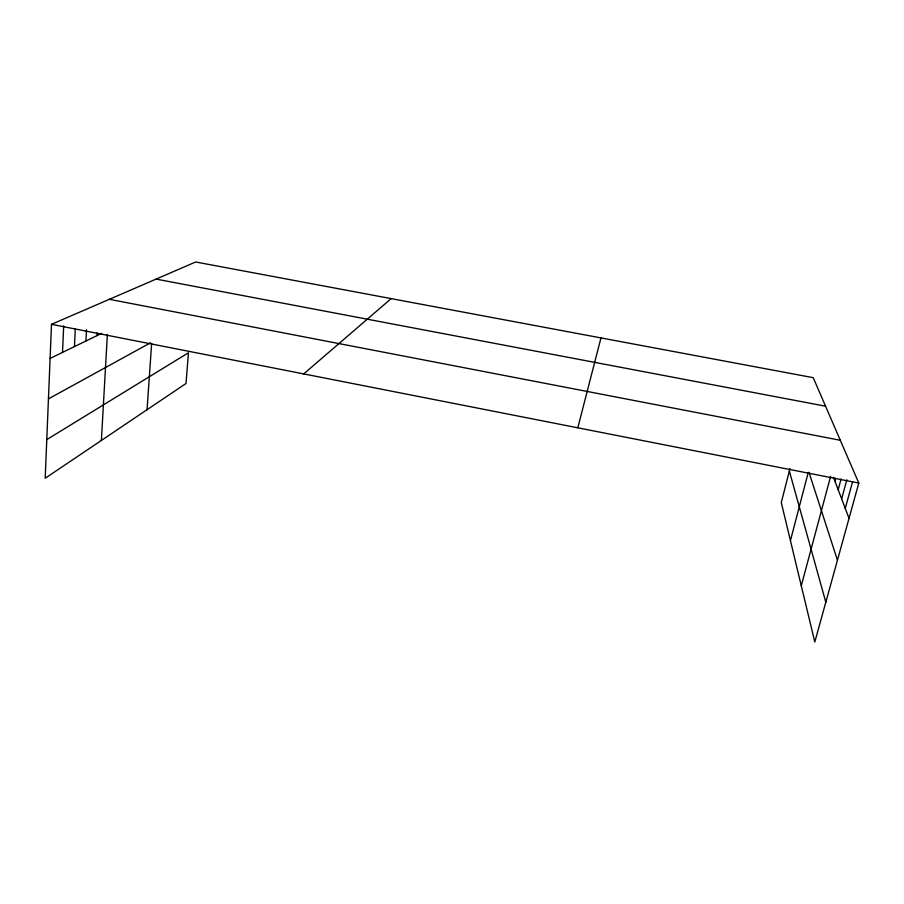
<?xml version="1.0" encoding="UTF-8"?>
<svg xmlns="http://www.w3.org/2000/svg" width="904" height="904" viewBox="0 0 904 904"><rect width="100%" height="100%" fill="white"/><g stroke="black" fill="none" stroke-linecap="round" stroke-linejoin="round"><path stroke-width="1.36" d="M789.994 468.487L781.282 502.556L814.798 642.009L858.8 483.064L813.227 377.68L195.671 261.99L51.494 324.321L45.2 478.25L186.009 383.499L188.45 352.763L46.782 439.604M62.512 352.39L63.687 325.892M74.444 346.594L75.292 328.785M85.925 341.011L86.49 329.779M96.965 335.644L97.112 332.887M101.384 440.451L107.373 334.469M147.07 409.704L151.646 343.463M577.803 427.807L600.968 337.915M790.435 540.626L808.255 472.43M801.283 585.769L830.629 476.329M834.855 480.917L835.556 478.295M838.177 489.708L841.07 479.018M841.635 498.861L846.845 479.809M845.251 508.41L852.574 481.753M303.71 373.917L391.172 298.614M48.443 398.879L150.505 342.797M50.104 358.425L101.689 333.35M156.087 279.099L825.567 406.201M109.361 299.303L840.302 440.271M51.494 324.321L858.8 483.064M833.488 477.301L849.025 518.376M808.99 472.374L837.443 560.186M789.35 471.018L825.815 602.211"/></g></svg>
